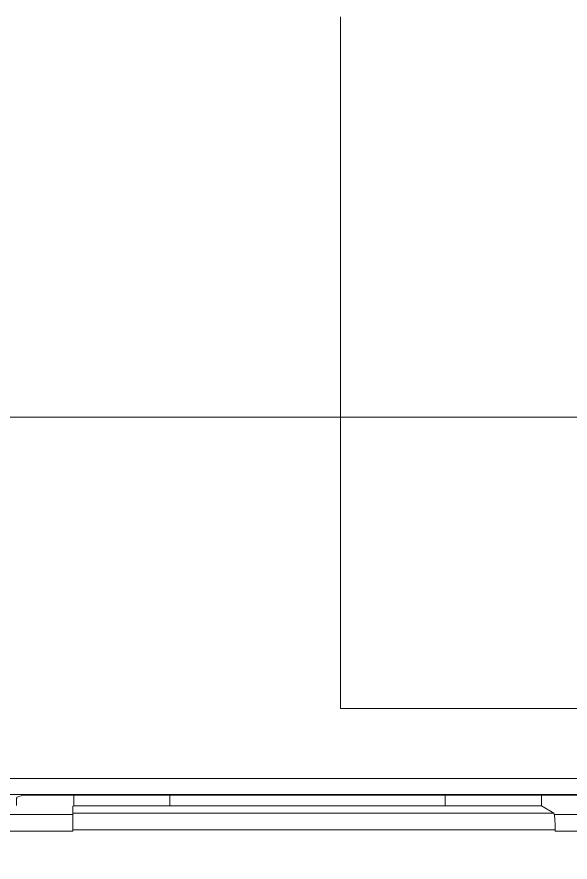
# Model space of a CAD drawing. Header units: millimetres. Extents: x 70151 to 230897, y 35202 to 113211.
# Drawn here: x 179171.2 to 179204.7, y 69089.3 to 69140.5 of the extents above; entities that cross this region are included whole.
import ezdxf

# ---------------------------------------------------------------- set-up
doc = ezdxf.new("R2010")
doc.units = ezdxf.units.MM
doc.header["$LTSCALE"] = 50
doc.layers.add('2-con', color=2, linetype='Continuous')
doc.layers.add('mark-B', color=2, linetype='Continuous', lineweight=20)

# ---------------------------------------------------------------- blocks, each defined once
blk = doc.blocks.new('무풍1WAY 대형')
at = {"layer": 'mark-B'}
for p, q in [((-548.913, -331.797), (-519.69, -331.797)), ((-519.69, -331.797), (-519.69, -332.808)), ((-548.076, -333.26), (-548.831, -332.808)), ((-519.69, -332.808), (-548.831, -332.808)), ((-519.69, -333.223), (-519.69, -332.808)), ((-548.076, -333.26), (-548.076, -333.892)), ((-548.076, -333.26), (-542.248, -333.26)), ((-542.248, -333.26), (-542.248, -333.892)), ((-542.248, -333.26), (-525.579, -333.26)), ((-525.579, -333.892), (-525.579, -333.26)), ((-525.579, -333.26), (-519.751, -333.26)), ((-519.751, -333.26), (-519.69, -333.223)), ((-519.751, -333.26), (-519.751, -333.892)), ((-550.898, -333.891), (-516.649, -333.891))]:
    blk.add_line(p, q, dxfattribs=at)
blk.add_ellipse((-548.826, -331.813), major_axis=(0, -0.996), ratio=0.087489, start_param=4.695761, end_param=6.230825, dxfattribs=at)
for points, knots in [([(-596.325, -318.074), (-595.556, -318.817), (-594.764, -319.534), (-593.846, -320.311), (-593.744, -320.397), (-593.539, -320.568), (-593.436, -320.653), (-593.126, -320.907), (-592.502, -321.409), (-591.869, -321.894), (-590.589, -322.84), (-589.719, -323.44), (-587.943, -324.581), (-586.134, -325.662), (-584.257, -326.624), (-582.346, -327.526), (-581.13, -328.052), (-579.763, -328.577), (-579.387, -328.716), (-579.136, -328.808), (-579.01, -328.853), (-578.381, -329.077), (-577.876, -329.248), (-576.357, -329.733), (-575.338, -330.022), (-573.289, -330.531), (-572.258, -330.752), (-570.185, -331.126), (-569.142, -331.279), (-567.045, -331.517), (-565.991, -331.602), (-564.665, -331.666), (-564.267, -331.682), (-563.868, -331.693), (-563.602, -331.699), (-563.468, -331.702), (-563.068, -331.708), (-562.801, -331.71), (-562.267, -331.712), (-562, -331.713), (-561.199, -331.712), (-560.665, -331.71), (-559.864, -331.708), (-559.596, -331.708), (-559.062, -331.708), (-558.795, -331.708), (-557.994, -331.709), (-557.46, -331.71), (-556.392, -331.711), (-554.789, -331.711), (-553.187, -331.71), (-551.05, -331.709), (-549.982, -331.709), (-548.913, -331.709)], [0, 0, 0, 0, 0.0625, 0.0625, 0.070313, 0.070313, 0.078125, 0.078125, 0.09375, 0.125, 0.125, 0.1875, 0.1875, 0.25, 0.3125, 0.3125, 0.375, 0.390625, 0.398437, 0.398437, 0.40625, 0.40625, 0.4375, 0.4375, 0.5, 0.5, 0.5625, 0.5625, 0.625, 0.625, 0.6875, 0.6875, 0.703125, 0.710937, 0.710937, 0.71875, 0.71875, 0.734375, 0.734375, 0.75, 0.75, 0.78125, 0.78125, 0.796875, 0.796875, 0.8125, 0.8125, 0.84375, 0.84375, 0.875, 0.9375, 0.9375, 1, 1, 1, 1]), ([(-548.823, -332.721), (-549.909, -332.721), (-550.996, -332.721), (-553.168, -332.722), (-554.798, -332.723), (-556.427, -332.722), (-557.513, -332.721), (-558.057, -332.72), (-558.871, -332.719), (-559.143, -332.719), (-559.686, -332.72), (-559.958, -332.72), (-560.772, -332.722), (-561.315, -332.724), (-562.13, -332.724), (-562.402, -332.724), (-562.945, -332.721), (-563.216, -332.718), (-563.758, -332.708), (-564.029, -332.701), (-564.569, -332.683), (-564.839, -332.671), (-566.186, -332.603), (-567.258, -332.514), (-569.389, -332.266), (-570.449, -332.108), (-572.556, -331.724), (-573.604, -331.497), (-575.687, -330.975), (-576.723, -330.679), (-578.267, -330.183), (-578.781, -330.009), (-579.42, -329.78), (-579.548, -329.734), (-579.803, -329.64), (-580.184, -329.499), (-581.574, -328.962), (-582.809, -328.426), (-584.751, -327.507), (-586.659, -326.527), (-588.497, -325.426), (-590.302, -324.265), (-591.187, -323.654), (-592.487, -322.691), (-592.917, -322.362), (-593.554, -321.857), (-593.765, -321.687), (-594.08, -321.429), (-594.185, -321.342), (-594.394, -321.168), (-595.33, -320.382), (-596.236, -319.562), (-597.017, -318.806)], [0, 0, 0, 0, 0.0625, 0.0625, 0.125, 0.15625, 0.15625, 0.1875, 0.1875, 0.203125, 0.203125, 0.21875, 0.21875, 0.25, 0.25, 0.265625, 0.265625, 0.28125, 0.28125, 0.296875, 0.296875, 0.3125, 0.3125, 0.375, 0.375, 0.4375, 0.4375, 0.5, 0.5, 0.5625, 0.5625, 0.59375, 0.59375, 0.601562, 0.601562, 0.609375, 0.625, 0.6875, 0.6875, 0.75, 0.8125, 0.8125, 0.875, 0.875, 0.90625, 0.90625, 0.921875, 0.921875, 0.929687, 0.929687, 0.9375, 1, 1, 1, 1]), ([(-432.208, -332.721), (-448.155, -332.721), (-477.314, -332.721), (-506.476, -332.721), (-519.69, -332.721)], [0, 0, 0, 0, 0.546899, 1, 1, 1, 1]), ([(-516.307, -333.778), (-516.305, -333.777), (-516.304, -333.773), (-516.301, -333.763), (-516.3, -333.759), (-516.299, -333.749), (-516.298, -333.744), (-516.296, -333.725), (-516.294, -333.709), (-516.292, -333.682), (-516.292, -333.672), (-516.29, -333.651), (-516.29, -333.64), (-516.288, -333.606), (-516.287, -333.581), (-516.286, -333.541), (-516.285, -333.527), (-516.284, -333.498), (-516.284, -333.469), (-516.283, -333.439), (-516.283, -333.408), (-516.283, -333.392), (-516.282, -333.344), (-516.282, -333.312), (-516.282, -333.28)], [0, 0, 0, 0, 0.125, 0.125, 0.1875, 0.1875, 0.25, 0.25, 0.375, 0.375, 0.4375, 0.4375, 0.5, 0.5, 0.625, 0.625, 0.6875, 0.6875, 0.75, 0.8125, 0.8125, 0.875, 0.875, 1, 1, 1, 1]), ([(-552.038, -333.936), (-546.287, -333.936), (-540.537, -333.936), (-529.036, -333.936), (-523.285, -333.936), (-506.034, -333.936), (-494.533, -333.936), (-460.029, -333.936), (-437.027, -333.936), (-368.021, -333.936), (-322.017, -333.936), (-184.004, -333.936), (-91.996, -333.936), (0.012, -333.936)], [0, 0, 0, 0, 0.03125, 0.03125, 0.0625, 0.0625, 0.125, 0.125, 0.25, 0.25, 0.5, 0.5, 1, 1, 1, 1]), ([(0.012, -334.913), (-91.996, -334.913), (-184.004, -334.913), (-322.017, -334.913), (-368.021, -334.913), (-437.027, -334.913), (-460.029, -334.913), (-494.533, -334.913), (-506.034, -334.913), (-523.285, -334.913), (-529.036, -334.913), (-540.537, -334.913), (-546.287, -334.912), (-552.038, -334.913)], [0, 0, 0, 0, 0.5, 0.5, 0.75, 0.75, 0.875, 0.875, 0.9375, 0.9375, 0.96875, 0.96875, 1, 1, 1, 1]), ([(-535.905, -339.14), (-538.326, -339.14), (-543.703, -339.14), (-549.081, -339.14), (-552.038, -339.14)], [0, 0, 0, 0, 0.450109, 1, 1, 1, 1]), ([(-535.905, -356.775), (-535.905, -356.721), (-535.905, -356.614), (-535.905, -356.453), (-535.905, -356.293), (-535.905, -356.132), (-535.905, -355.972), (-535.905, -355.812), (-535.905, -355.652), (-535.905, -355.492), (-535.905, -355.333), (-535.905, -355.174), (-535.905, -355.015), (-535.905, -354.856), (-535.905, -354.698), (-535.905, -354.539), (-535.905, -354.381), (-535.905, -354.223), (-535.905, -354.066), (-535.905, -353.908), (-535.905, -353.751), (-535.905, -353.594), (-535.905, -353.437), (-535.905, -353.281), (-535.905, -353.124), (-535.905, -352.968), (-535.905, -352.812), (-535.905, -352.656), (-535.905, -352.501), (-535.905, -352.345), (-535.905, -352.19), (-535.905, -352.035), (-535.905, -351.881), (-535.905, -351.726), (-535.905, -351.572), (-535.905, -351.418), (-535.905, -351.264), (-535.905, -351.111), (-535.905, -350.957), (-535.905, -350.804), (-535.905, -350.651), (-535.905, -350.499), (-535.905, -350.346), (-535.905, -350.194), (-535.905, -350.042), (-535.905, -349.89), (-535.905, -349.738), (-535.905, -349.587), (-535.905, -349.436), (-535.905, -349.285), (-535.905, -349.134), (-535.905, -348.984), (-535.905, -348.833), (-535.905, -348.683), (-535.905, -348.534), (-535.905, -348.384), (-535.905, -348.235), (-535.905, -348.085), (-535.905, -347.936), (-535.905, -347.788), (-535.905, -347.639), (-535.905, -347.491), (-535.905, -347.343), (-535.905, -347.195), (-535.905, -347.047), (-535.905, -346.9), (-535.905, -346.753), (-535.905, -346.606), (-535.905, -346.459), (-535.905, -346.313), (-535.905, -346.166), (-535.905, -346.02), (-535.905, -345.874), (-535.905, -345.729), (-535.905, -345.583), (-535.905, -345.438), (-535.905, -345.293), (-535.905, -345.149), (-535.905, -345.004), (-535.905, -344.86), (-535.905, -344.716), (-535.905, -344.572), (-535.905, -344.428), (-535.905, -344.285), (-535.905, -344.142), (-535.905, -343.999), (-535.905, -343.856), (-535.905, -343.714), (-535.905, -343.572), (-535.905, -343.43), (-535.905, -343.288), (-535.905, -343.146), (-535.905, -343.005), (-535.905, -342.864), (-535.905, -342.723), (-535.905, -342.582), (-535.905, -342.442), (-535.905, -342.302), (-535.905, -342.162), (-535.905, -342.022), (-535.905, -341.882), (-535.905, -341.743), (-535.905, -341.604), (-535.905, -341.465), (-535.905, -341.327), (-535.905, -341.188), (-535.905, -341.05), (-535.905, -340.912), (-535.905, -340.775), (-535.905, -340.637), (-535.905, -340.5), (-535.905, -340.363), (-535.905, -340.226), (-535.905, -340.09), (-535.905, -339.953), (-535.905, -339.817), (-535.905, -339.681), (-535.905, -339.546), (-535.905, -339.41), (-535.905, -339.275), (-535.905, -339.185), (-535.905, -339.14)], [0, 0, 0, 0, 0.009162, 0.018311, 0.027446, 0.036569, 0.045678, 0.054774, 0.063857, 0.072926, 0.081983, 0.091027, 0.100057, 0.109075, 0.118079, 0.127071, 0.136049, 0.145015, 0.153967, 0.162907, 0.171834, 0.180748, 0.189648, 0.198537, 0.207412, 0.216274, 0.225123, 0.23396, 0.242784, 0.251595, 0.260393, 0.269178, 0.277951, 0.28671, 0.295457, 0.304191, 0.312913, 0.321622, 0.330317, 0.339001, 0.347671, 0.356329, 0.364974, 0.373606, 0.382225, 0.390832, 0.399426, 0.408007, 0.416576, 0.425132, 0.433675, 0.442205, 0.450723, 0.459228, 0.46772, 0.4762, 0.484667, 0.493121, 0.501563, 0.509992, 0.518408, 0.526811, 0.535202, 0.54358, 0.551945, 0.560297, 0.568637, 0.576964, 0.585279, 0.59358, 0.601869, 0.610146, 0.618409, 0.62666, 0.634898, 0.643123, 0.651336, 0.659536, 0.667723, 0.675897, 0.684058, 0.692207, 0.700343, 0.708466, 0.716577, 0.724674, 0.732759, 0.740831, 0.748891, 0.756937, 0.764971, 0.772992, 0.781, 0.788995, 0.796977, 0.804947, 0.812904, 0.820848, 0.828779, 0.836697, 0.844602, 0.852495, 0.860374, 0.868241, 0.876095, 0.883936, 0.891764, 0.899579, 0.907381, 0.915171, 0.922947, 0.930711, 0.938461, 0.946199, 0.953924, 0.961636, 0.969334, 0.97702, 0.984693, 0.992353, 1, 1, 1, 1]), ([(-561.987, -356.775), (-561.764, -356.775), (-553.07, -356.775), (-544.376, -356.775), (-535.905, -356.775)], [0, 0, 0, 0, 0.025596, 1, 1, 1, 1])]:
    blk.add_open_spline(points, degree=3, knots=knots, dxfattribs=at)
for points in [[(-548.913, -331.709), (-548.913, -331.738), (-548.913, -331.767), (-548.913, -331.797)], [(-519.69, -331.709), (-490.529, -331.709), (-461.369, -331.71), (-432.208, -331.71)], [(-519.69, -331.797), (-519.69, -331.768), (-519.69, -331.739), (-519.69, -331.709)], [(-516.307, -333.778), (-516.421, -333.816), (-516.535, -333.854), (-516.649, -333.891)], [(-535.905, -381.02), (-535.905, -372.947), (-535.905, -364.866), (-535.905, -356.775)], [(-535.905, -356.775), (-392.784, -356.775), (-249.664, -356.775), (-106.543, -356.775)]]:
    blk.add_open_spline(points, degree=3, dxfattribs=at)
blk = doc.blocks.new('dpdjzjs')
at = {"layer": 'mark-B', "rotation": 180}
blk.add_blockref('무풍1WAY 대형', (178654.915, 88751.491), dxfattribs=at)

msp = doc.modelspace()

# ---------------------------------------------------------------- block references
at = {"layer": '2-con'}
msp.add_blockref('dpdjzjs', (0, -19992.043), dxfattribs=at)

doc.saveas('drawing.dxf')
